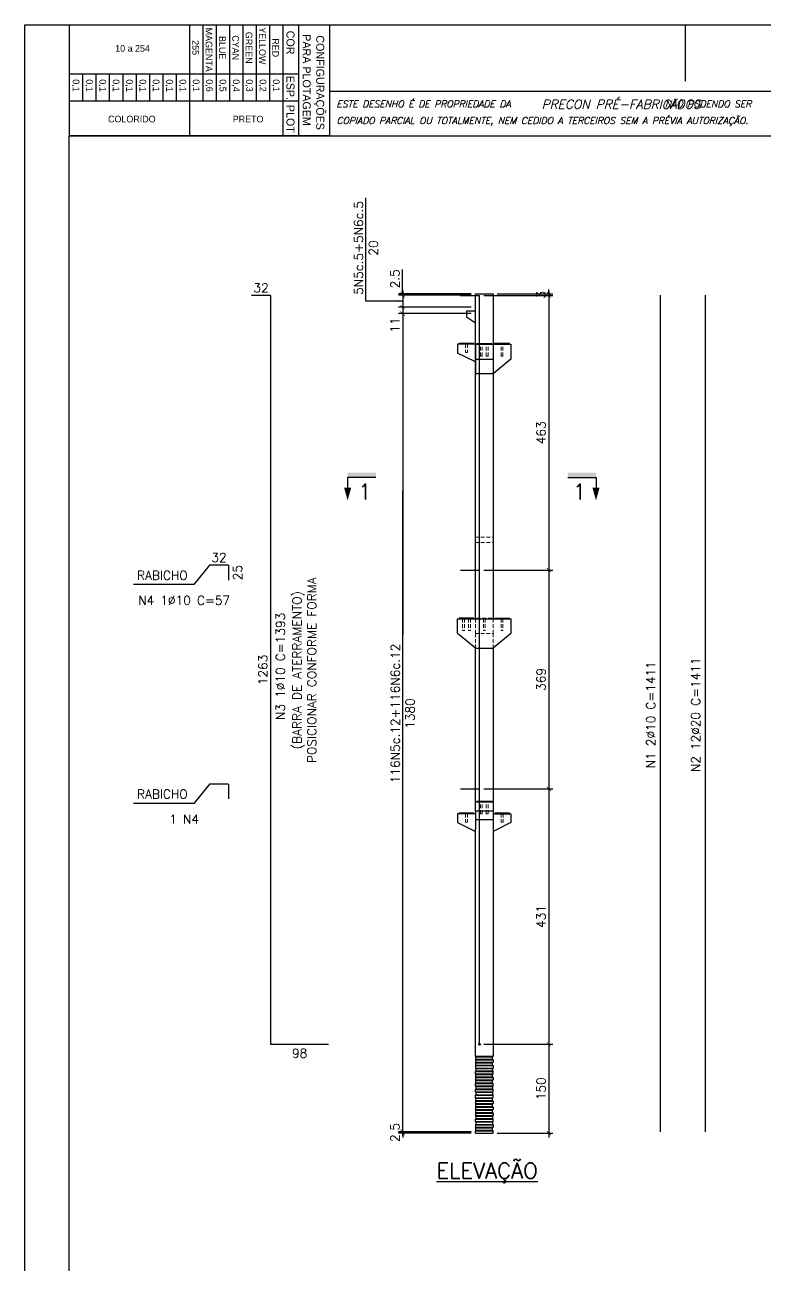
# Model space of a CAD drawing. Header units: centimetres. Extents: x 1658 to 27871, y 8240 to 11444.
# Drawn here: x 6913 to 8162, y 9352 to 11444 of the extents above; entities that cross this region are included whole.
import ezdxf
from ezdxf.enums import TextEntityAlignment as Align

# ---------------------------------------------------------------- set-up
doc = ezdxf.new("R2010")
doc.units = ezdxf.units.CM
doc.header["$LTSCALE"] = 50
doc.header["$MEASUREMENT"] = 0
doc.header["$PDMODE"] = 67
doc.linetypes.add('DASHED', pattern=[0.75, 0.5, -0.25])
doc.linetypes.add('HIDDEN', pattern=[0.375, 0.25, -0.125])
doc.layers.add('10 TRACEJADO', color=1, linetype='DASHED', lineweight=13)
for name, color, linetype in [('COTAS-PRECON', 1, 'Continuous'), ('FORMATO-PRECON', 2, 'Continuous'), ('HACHURAS-PRECON', 1, 'Continuous'), ('IND- CORTE-PRECON', 4, 'Continuous'), ('LINHA-01-PRECON', 1, 'Continuous'), ('LINHA-02-PRECON', 2, 'Continuous'), ('LINHA-04-PRECON', 4, 'Continuous'), ('TEXTO-35-PRECON', 5, 'Continuous'), ('X1', 2, 'Continuous')]:
    doc.layers.add(name, color=color, linetype=linetype)
doc.styles.add('R060', font='ACENT.shx', dxfattribs={"height": 75})
doc.styles.add('ROMANS', font='ROMANS.SHX', dxfattribs={"oblique": 15, "height": 3})
doc.styles.get("Standard").update_dxf_attribs({"font": 'romans.shx'})
doc.dimstyles.new('ESC50-50', dxfattribs={"dimscale": 50, "dimtxt": 0.2, "dimasz": 0.15, "dimexe": 0.15, "dimexo": 0.15, "dimgap": 0.08, "dimtad": 1, "dimdec": 1, "dimzin": 12, "dimdsep": 46, "dimtxsty": 'Standard', "dimblk": 'ARCHTICK', "dimcen": 0.09, "dimdle": 0.15, "dimclrd": 256, "dimclre": 256, "dimclrt": 2, "dimazin": 3, "dimtfac": 1, "dimtdec": 1, "dimtmove": 1, "dimatfit": 2, "dimfxl": 0.15, "dimtolj": 1, "dimtzin": 0, "dimarcsym": 0})
doc.dimstyles.new('ESC75-75', dxfattribs={"dimscale": 0, "dimtxt": 15, "dimasz": 7, "dimexe": 7, "dimexo": 7, "dimgap": 5.5, "dimtad": 1, "dimdec": 1, "dimdsep": 46, "dimtxsty": 'Standard', "dimblk": 'ARCHTICK', "dimcen": 0.1, "dimdle": 7, "dimclrd": 256, "dimclre": 256, "dimclrt": 2, "dimadec": 0, "dimazin": 0, "dimtfac": 1, "dimtdec": 1, "dimtix": 1, "dimtmove": 2, "dimatfit": 3, "dimfxl": 1, "dimarcsym": 0})

# ---------------------------------------------------------------- blocks, each defined once
blk = doc.blocks.new('A$C0AF02B9D')
at = {"layer": 'FORMATO-PRECON', "color": 1}
for p, q in [((0, 585), (250, 585)), ((0, 0), (0, 585)), ((250, 585), (250, 0)), ((0, 480), (250, 480)), ((0, 450), (170.7, 450)), ((0, 420), (170.7, 420)), ((0, 390), (170.7, 390)), ((0, 360), (170.7, 360)), ((0, 330), (170.7, 330)), ((0, 300), (170.7, 300)), ((110.1, 240), (170.7, 240)), ((110.1, 210), (170.7, 210)), ((110.1, 180), (170.7, 180)), ((110.1, 150), (170.7, 150)), ((110.1, 150), (170.7, 150)), ((110.1, 120), (170.7, 120)), ((110.1, 120), (170.7, 120)), ((110.1, 90), (170.7, 90)), ((110.1, 90), (170.7, 90)), ((110.1, 60), (170.7, 60)), ((110.1, 60), (170.7, 60)), ((110.1, 30), (170.7, 30)), ((110.1, 30), (170.7, 30)), ((0, 0), (250, 0)), ((110.1, 0), (170.7, 0)), ((110.1, 0), (170.7, 0)), ((110.1, 0), (170.7, 0))]:
    blk.add_line(p, q, dxfattribs=at)
at = {"layer": 'FORMATO-PRECON'}
for p, q in [((0, 515), (250, 515)), ((110.1, 0), (110.1, 515)), ((170.7, 0), (170.7, 515)), ((0, 270), (250, 270))]:
    blk.add_line(p, q, dxfattribs=at)
at = {"layer": 'FORMATO-PRECON', "style": 'R060'}
for s, p in [('CONFIGURAÇÕES ', (133.4, 563.9)), ('PARA PLOTAGEM', (124.3, 533.7)), ('COR', (40, 497.3)), ('ESP.', (141.8, 497.3)), ('PLOT', (211.6, 497.3))]:
    blk.add_text(s, height=18, dxfattribs=at).set_placement(p, align=Align.MIDDLE)
at = {"layer": 'FORMATO-PRECON', "color": 1, "style": 'R060'}
for s, p in [('RED', (51.5, 464)), ('0,1', (136.5, 464)), ('YELLOW', (47.2, 434)), ('0,2', (136.5, 434)), ('GREEN', (51.5, 404)), ('0,3', (136.5, 404)), ('CYAN', (51.5, 374)), ('0,4', (136.5, 374)), ('BLUE', (51.5, 344)), ('0,5', (136.5, 344)), ('MAGENTA', (56.1, 314)), ('0,6', (136.5, 314)), ('255', (51.3, 284)), ('0,1', (136.5, 284)), ('0,1', (136.5, 254)), ('0,1', (136.5, 224)), ('0,1', (136.5, 194)), ('0,1', (136.5, 164)), ('0,1', (136.5, 134)), ('0,1', (136.5, 104)), ('0,1', (136.5, 74)), ('0,1', (136.5, 44)), ('0,1', (136.5, 14))]:
    blk.add_text(s, height=15, dxfattribs=at).set_placement(p, align=Align.MIDDLE)
for s, p in [('PRETO', (212, 402.1)), ('10 a 254', (53, 142.2)), ('COLORIDO', (212, 140.6))]:
    blk.add_text(s, height=15, rotation=90, dxfattribs=at).set_placement(p, align=Align.MIDDLE)
blk = doc.blocks.new('A$C432D58B7')
at = {"layer": 'LINHA-01-PRECON'}
blk.add_blockref('A$C0AF02B9D', (0, 0), dxfattribs=at)
blk = doc.blocks.new('A$C550964AD')
at = {"layer": 'LINHA-01-PRECON'}
blk.add_blockref('A$C432D58B7', (0, 0), dxfattribs=at)
blk = doc.blocks.new('A$C2E607E54')
at = {"layer": 'FORMATO-PRECON', "color": 6}
blk.add_line((1835, 4050), (685, 4050), dxfattribs=at)
at = {"layer": 'FORMATO-PRECON'}
for points in [[(0, 4200), (2970, 4200), (2970, 0), (0, 0)], [(685, 3950), (1835, 3950), (1835, 4050), (685, 4050)]]:
    blk.add_lwpolyline(points, close=True, dxfattribs=at)
blk.add_lwpolyline([(1485, 4200), (1485, 4073.6)], dxfattribs=at)
at = {"layer": 'FORMATO-PRECON', "color": 6}
blk.add_lwpolyline([(100, 3950), (2870, 3950), (2870, 100), (100, 100)], close=True, dxfattribs=at)
at = {"layer": 'TEXTO-35-PRECON', "rotation": 270}
blk.add_blockref('A$C550964AD', (100, 4200), dxfattribs=at)
at = {"layer": 'FORMATO-PRECON', "style": 'ROMANS', "oblique": 15}
for s, p in [('ESTE DESENHO É DE PROPRIEDADE DA                            NÃO PODENDO SER', (700.8, 4014.4)), ('COPIADO PARCIAL OU TOTALMENTE, NEM CEDIDO A TERCEIROS SEM A PRÉVIA AUTORIZAÇÃO.', (700.8, 3977))]:
    blk.add_text(s, height=15, dxfattribs=at).set_placement(p)
at = {"layer": 'FORMATO-PRECON', "color": 3, "style": 'ROMANS', "oblique": 15}
blk.add_text('PRECON PRÉ-FABRICADOS', height=20, dxfattribs=at).set_placement((1162, 4011.3))
blk = doc.blocks.new('IND-CORTE-')
at = {"layer": 'IND- CORTE-PRECON', "color": 1}
for p, q in [((-11.2, 63.5), (-33.6, 63.5)), ((-11.2, 0), (-11.2, 63.5))]:
    blk.add_line(p, q, dxfattribs=at)
for points in [[(-33.6, 71.5), (-62.5, 63.5), (-33.6, 55.4)], [(0, 0), (-11.2, 0), (0, 63.5), (-11.2, 63.5)]]:
    blk.add_solid(points, dxfattribs=at)
at = {"layer": 'IND- CORTE-PRECON', "linetype": 'Continuous', "style": 'ROMANS', "flags": 8}
blk.add_attdef('B', (-57.7, 9.1), '', height=35, dxfattribs=at)
blk = doc.blocks.new('_ArchTick')
at = {"color": 0, "linetype": 'ByBlock', "const_width": 0.15}
blk.add_lwpolyline([(-0.5, -0.5), (0.5, 0.5)], dxfattribs=at)
blk = doc.blocks.new('*D73')
at = {"layer": 'Defpoints', "color": 0, "transparency": 16777216}
for p in [(7550.5, 9576.7), (7673.1, 9576.7), (7673.1, 9574.2)]:
    blk.add_point(p, dxfattribs=at)
at = {"layer": 'LINHA-01-PRECON', "lineweight": -2, "transparency": 16777216}
for p, q in [((7550.5, 9576.7), (7550.5, 9583.7)), ((7666.1, 9576.7), (7543.5, 9576.7)), ((7666.1, 9574.2), (7543.5, 9574.2)), ((7550.5, 9574.2), (7550.5, 9576.7)), ((7550.5, 9574.2), (7550.5, 9567.2))]:
    blk.add_line(p, q, dxfattribs=at)
at = {"layer": 'LINHA-01-PRECON', "lineweight": -2, "transparency": 16777216, "xscale": 7, "yscale": 7, "zscale": 7}
for p, rotation in [((7550.5, 9576.7), 270), ((7550.5, 9574.2), 90)]:
    blk.add_blockref('_ArchTick', p, dxfattribs=dict(at, rotation=rotation))
at = {"layer": 'LINHA-01-PRECON', "color": 2, "transparency": 16777216, "insert": (7537.5, 9575.4), "char_height": 15, "attachment_point": 5, "rotation": 90}
blk.add_mtext('2.5', dxfattribs=at)
blk = doc.blocks.new('*D69')
at = {"layer": 'Defpoints', "color": 0, "transparency": 16777216}
for p in [(7550.5, 10956.7), (7673.1, 10956.7), (7673.1, 9576.7)]:
    blk.add_point(p, dxfattribs=at)
at = {"layer": 'LINHA-01-PRECON', "lineweight": -2, "transparency": 16777216}
for p, q in [((7666.1, 10956.7), (7543.5, 10956.7)), ((7550.5, 10963.7), (7550.5, 10415.2)), ((7550.5, 9569.7), (7550.5, 10149.2)), ((7666.1, 9576.7), (7543.5, 9576.7))]:
    blk.add_line(p, q, dxfattribs=at)
at = {"layer": 'LINHA-01-PRECON', "lineweight": -2, "transparency": 16777216, "xscale": 7, "yscale": 7, "zscale": 7}
for p, rotation in [((7550.5, 10956.7), 90), ((7550.5, 9576.7), 270)]:
    blk.add_blockref('_ArchTick', p, dxfattribs=dict(at, rotation=rotation))
at = {"layer": 'LINHA-01-PRECON', "color": 2, "transparency": 16777216, "insert": (7550.5, 10282.2), "char_height": 15, "attachment_point": 5, "rotation": 90}
blk.add_mtext('116N5c.12+116N6c.12\\P1380', dxfattribs=at)
blk = doc.blocks.new('*D70')
at = {"layer": 'Defpoints', "color": 0, "transparency": 16777216}
for p in [(7550.5, 10990.2), (7673.1, 10990.2), (7673.1, 10987.7)]:
    blk.add_point(p, dxfattribs=at)
at = {"layer": 'LINHA-01-PRECON', "lineweight": -2, "transparency": 16777216}
for p, q in [((7666.1, 10990.2), (7543.5, 10990.2)), ((7666.1, 10987.7), (7543.5, 10987.7)), ((7550.5, 10990.2), (7550.5, 10997.2)), ((7550.5, 10987.7), (7550.5, 10990.2)), ((7550.5, 10987.7), (7550.5, 10980.7))]:
    blk.add_line(p, q, dxfattribs=at)
at = {"layer": 'LINHA-01-PRECON', "lineweight": -2, "transparency": 16777216, "xscale": 7, "yscale": 7, "zscale": 7}
for p, rotation in [((7550.5, 10990.2), 270), ((7550.5, 10987.7), 90)]:
    blk.add_blockref('_ArchTick', p, dxfattribs=dict(at, rotation=rotation))
at = {"layer": 'LINHA-01-PRECON', "color": 2, "transparency": 16777216, "insert": (7537.5, 11015.4), "char_height": 15, "attachment_point": 5, "rotation": 90}
blk.add_mtext('2.5', dxfattribs=at)
blk = doc.blocks.new('*D71')
at = {"layer": 'Defpoints', "color": 0, "transparency": 16777216}
for p in [(7673.1, 10987.7), (7550.5, 10967.7), (7673.1, 10967.7)]:
    blk.add_point(p, dxfattribs=at)
at = {"layer": 'LINHA-01-PRECON', "lineweight": -2, "transparency": 16777216}
for p, q in [((7666.1, 10987.7), (7543.5, 10987.7)), ((7550.5, 10994.7), (7550.5, 10960.7)), ((7666.1, 10967.7), (7543.5, 10967.7))]:
    blk.add_line(p, q, dxfattribs=at)
at = {"layer": 'LINHA-01-PRECON', "lineweight": -2, "transparency": 16777216, "xscale": 7, "yscale": 7, "zscale": 7}
for p, rotation in [((7550.5, 10987.7), 90), ((7550.5, 10967.7), 270)]:
    blk.add_blockref('_ArchTick', p, dxfattribs=dict(at, rotation=rotation))
at = {"layer": 'LINHA-01-PRECON', "color": 2, "transparency": 16777216, "insert": (7488.6, 11067.5), "char_height": 15, "attachment_point": 5, "rotation": 90}
blk.add_mtext('5N5c.5+5N6c.5\\P20', dxfattribs=at)
blk = doc.blocks.new('*D72')
at = {"layer": 'Defpoints', "color": 0, "transparency": 16777216}
for p in [(7673.1, 10967.7), (7550.5, 10956.7), (7673.1, 10956.7)]:
    blk.add_point(p, dxfattribs=at)
at = {"layer": 'LINHA-01-PRECON', "lineweight": -2, "transparency": 16777216}
for p, q in [((7666.1, 10967.7), (7543.5, 10967.7)), ((7550.5, 10974.7), (7550.5, 10949.7)), ((7666.1, 10956.7), (7543.5, 10956.7))]:
    blk.add_line(p, q, dxfattribs=at)
at = {"layer": 'LINHA-01-PRECON', "lineweight": -2, "transparency": 16777216, "xscale": 7, "yscale": 7, "zscale": 7}
for p, rotation in [((7550.5, 10967.7), 90), ((7550.5, 10956.7), 270)]:
    blk.add_blockref('_ArchTick', p, dxfattribs=dict(at, rotation=rotation))
at = {"layer": 'LINHA-01-PRECON', "color": 2, "transparency": 16777216, "insert": (7537.5, 10937.3), "char_height": 15, "attachment_point": 5, "rotation": 90}
blk.add_mtext('11', dxfattribs=at)
blk = doc.blocks.new('*D502')
at = {"layer": 'Defpoints', "color": 0, "transparency": 16777216}
for p in [(7680.1, 10987.2, 0), (7703.1, 10990.2, 0), (7796.9, 10987.2)]:
    blk.add_point(p, dxfattribs=at)
at = {"layer": 'LINHA-01-PRECON', "lineweight": -2, "transparency": 16777216}
for p, q in [((7687.1, 10987.2), (7803.9, 10987.2)), ((7710.1, 10990.2), (7803.9, 10990.2)), ((7796.9, 10990.2), (7796.9, 10997.2)), ((7796.9, 10990.2), (7796.9, 10987.2)), ((7796.9, 10987.2), (7796.9, 10980.2))]:
    blk.add_line(p, q, dxfattribs=at)
at = {"layer": 'LINHA-01-PRECON', "lineweight": -2, "transparency": 16777216, "xscale": 7, "yscale": 7, "zscale": 7}
for p, rotation in [((7796.9, 10990.2), 270), ((7796.9, 10987.2), 90)]:
    blk.add_blockref('_ArchTick', p, dxfattribs=dict(at, rotation=rotation))
at = {"layer": 'LINHA-01-PRECON', "color": 2, "transparency": 16777216, "insert": (7783.9, 10988.7), "char_height": 15, "attachment_point": 5, "rotation": 90}
blk.add_mtext('3', dxfattribs=at)
blk = doc.blocks.new('*D503')
at = {"layer": 'Defpoints', "color": 0, "transparency": 16777216}
for p in [(7680.1, 10987.2, 0), (7680.1, 10524.2, 0), (7796.9, 10524.2)]:
    blk.add_point(p, dxfattribs=at)
at = {"layer": 'LINHA-01-PRECON', "lineweight": -2, "transparency": 16777216}
for p, q in [((7687.1, 10987.2), (7803.9, 10987.2)), ((7796.9, 10994.2), (7796.9, 10517.2)), ((7687.1, 10524.2), (7803.9, 10524.2))]:
    blk.add_line(p, q, dxfattribs=at)
at = {"layer": 'LINHA-01-PRECON', "lineweight": -2, "transparency": 16777216, "xscale": 7, "yscale": 7, "zscale": 7}
for p, rotation in [((7796.9, 10987.2), 90), ((7796.9, 10524.2), 270)]:
    blk.add_blockref('_ArchTick', p, dxfattribs=dict(at, rotation=rotation))
at = {"layer": 'LINHA-01-PRECON', "color": 2, "transparency": 16777216, "insert": (7783.9, 10755.7), "char_height": 15, "attachment_point": 5, "rotation": 90}
blk.add_mtext('463', dxfattribs=at)
blk = doc.blocks.new('*D504')
at = {"layer": 'Defpoints', "color": 0, "transparency": 16777216}
for p in [(7680.1, 10524.2, 0), (7680.1, 10155.2, 0), (7796.9, 10155.2)]:
    blk.add_point(p, dxfattribs=at)
at = {"layer": 'LINHA-01-PRECON', "lineweight": -2, "transparency": 16777216}
for p, q in [((7796.9, 10531.2), (7796.9, 10148.2)), ((7687.1, 10524.2), (7803.9, 10524.2)), ((7687.1, 10155.2), (7803.9, 10155.2))]:
    blk.add_line(p, q, dxfattribs=at)
at = {"layer": 'LINHA-01-PRECON', "lineweight": -2, "transparency": 16777216, "xscale": 7, "yscale": 7, "zscale": 7}
for p, rotation in [((7796.9, 10524.2), 90), ((7796.9, 10155.2), 270)]:
    blk.add_blockref('_ArchTick', p, dxfattribs=dict(at, rotation=rotation))
at = {"layer": 'LINHA-01-PRECON', "color": 2, "transparency": 16777216, "insert": (7783.9, 10339.7), "char_height": 15, "attachment_point": 5, "rotation": 90}
blk.add_mtext('369', dxfattribs=at)
blk = doc.blocks.new('*D505')
at = {"layer": 'Defpoints', "color": 0, "transparency": 16777216}
for p in [(7680.1, 10155.2, 0), (7680.1, 9724.2, 0), (7796.9, 9724.2)]:
    blk.add_point(p, dxfattribs=at)
at = {"layer": 'LINHA-01-PRECON', "lineweight": -2, "transparency": 16777216}
for p, q in [((7687.1, 10155.2), (7803.9, 10155.2)), ((7796.9, 10162.2), (7796.9, 9717.2)), ((7687.1, 9724.2), (7803.9, 9724.2))]:
    blk.add_line(p, q, dxfattribs=at)
at = {"layer": 'LINHA-01-PRECON', "lineweight": -2, "transparency": 16777216, "xscale": 7, "yscale": 7, "zscale": 7}
for p, rotation in [((7796.9, 10155.2), 90), ((7796.9, 9724.2), 270)]:
    blk.add_blockref('_ArchTick', p, dxfattribs=dict(at, rotation=rotation))
at = {"layer": 'LINHA-01-PRECON', "color": 2, "transparency": 16777216, "insert": (7783.9, 9939.7), "char_height": 15, "attachment_point": 5, "rotation": 90}
blk.add_mtext('431', dxfattribs=at)
blk = doc.blocks.new('*D506')
at = {"layer": 'Defpoints', "color": 0, "transparency": 16777216}
for p in [(7680.1, 9724.2, 0), (7703.1, 9574.2, 0), (7796.9, 9574.2)]:
    blk.add_point(p, dxfattribs=at)
at = {"layer": 'LINHA-01-PRECON', "lineweight": -2, "transparency": 16777216}
for p, q in [((7796.9, 9731.2), (7796.9, 9567.2)), ((7687.1, 9724.2), (7803.9, 9724.2)), ((7710.1, 9574.2), (7803.9, 9574.2))]:
    blk.add_line(p, q, dxfattribs=at)
at = {"layer": 'LINHA-01-PRECON', "lineweight": -2, "transparency": 16777216, "xscale": 7, "yscale": 7, "zscale": 7}
for p, rotation in [((7796.9, 9724.2), 90), ((7796.9, 9574.2), 270)]:
    blk.add_blockref('_ArchTick', p, dxfattribs=dict(at, rotation=rotation))
at = {"layer": 'LINHA-01-PRECON', "color": 2, "transparency": 16777216, "insert": (7783.9, 9649.2), "char_height": 15, "attachment_point": 5, "rotation": 90}
blk.add_mtext('150', dxfattribs=at)
blk = doc.blocks.new('*D507')
at = {"layer": 'Defpoints', "color": 0, "transparency": 16777216}
for p in [(7295.7, 10987.2), (7295.7, 10987.2), (7327.7, 10987.2)]:
    blk.add_point(p, dxfattribs=at)
at = {"layer": 'LINHA-01-PRECON', "color": 2, "transparency": 16777216, "insert": (7311.7, 11000.2), "char_height": 15, "attachment_point": 5}
blk.add_mtext('32', dxfattribs=at)
blk = doc.blocks.new('*D508')
at = {"layer": 'Defpoints', "color": 0, "transparency": 16777216}
for p in [(7327.7, 10987.2), (7327.7, 9724.2, 0), (7327.7, 9724.2)]:
    blk.add_point(p, dxfattribs=at)
at = {"layer": 'LINHA-01-PRECON', "color": 2, "transparency": 16777216, "insert": (7314.7, 10355.7), "char_height": 15, "attachment_point": 5, "rotation": 90}
blk.add_mtext('1263', dxfattribs=at)
blk = doc.blocks.new('*D509')
at = {"layer": 'Defpoints', "color": 0, "transparency": 16777216}
for p in [(7327.7, 9724.2), (7425.7, 9724.2), (7425.7, 9724.2)]:
    blk.add_point(p, dxfattribs=at)
at = {"layer": 'LINHA-01-PRECON', "color": 2, "transparency": 16777216, "insert": (7376.7, 9709), "char_height": 15, "attachment_point": 5}
blk.add_mtext('98', dxfattribs=at)
blk = doc.blocks.new('*D510')
at = {"layer": 'Defpoints', "color": 0, "transparency": 16777216}
for p in [(7224.8, 10532.2), (7256.8, 10532.2), (7256.8, 10532.2)]:
    blk.add_point(p, dxfattribs=at)
at = {"layer": 'LINHA-01-PRECON', "color": 2, "transparency": 16777216, "insert": (7240.8, 10545.2), "char_height": 15, "attachment_point": 5}
blk.add_mtext('32', dxfattribs=at)
blk = doc.blocks.new('*D511')
at = {"layer": 'Defpoints', "color": 0, "transparency": 16777216}
for p in [(7256.8, 10532.2), (7256.8, 10507.2), (7256.8, 10507.2)]:
    blk.add_point(p, dxfattribs=at)
at = {"layer": 'LINHA-01-PRECON', "color": 2, "transparency": 16777216, "insert": (7272.2, 10519.7), "char_height": 15, "attachment_point": 5, "rotation": 90}
blk.add_mtext('25', dxfattribs=at)

msp = doc.modelspace()

# ---------------------------------------------------------------- hatches: boundary and pattern name
at = {"layer": 'LINHA-04-PRECON'}
h = msp.add_hatch(color=256, dxfattribs=at)
h.dxf.hatch_style = 1
h.paths.add_polyline_path([(7678.64, 9724.16, 1), (7681.64, 9724.16, 1)])

# ---------------------------------------------------------------- linework, layer by layer
at = {"layer": '10 TRACEJADO', "linetype": 'HIDDEN', "ltscale": 0.5, "extrusion": (0, 1, 0)}
for p, q in [((7656.54, 10906.16, 0), (7656.54, 10905.16, 0)), ((7656.54, 10905.16, 0), (7656.54, 10891.16, 0)), ((7659.74, 10906.16, 0), (7659.74, 10905.16, 0)), ((7659.74, 10905.16, 0), (7659.74, 10891.16, 0)), ((7681.54, 10905.16, 0), (7681.54, 10906.16, 0)), ((7681.54, 10885.16, 0), (7681.54, 10905.16, 0)), ((7684.74, 10905.16, 0), (7684.74, 10906.16, 0)), ((7684.74, 10885.16, 0), (7684.74, 10905.16, 0)), ((7691.54, 10905.16, 0), (7691.54, 10906.16, 0)), ((7691.54, 10885.16, 0), (7691.54, 10905.16, 0)), ((7694.74, 10905.16, 0), (7694.74, 10906.16, 0)), ((7694.74, 10885.16, 0), (7694.74, 10905.16, 0)), ((7719.68, 10906.16, 0), (7716.48, 10906.16, 0)), ((7716.48, 10905.16, 0), (7716.48, 10906.16, 0)), ((7716.48, 10885.16, 0), (7716.48, 10905.16, 0)), ((7719.68, 10905.16, 0), (7719.68, 10906.16, 0)), ((7719.68, 10885.16, 0), (7719.68, 10905.16, 0)), ((7659.74, 10891.16, 0), (7656.54, 10891.16, 0)), ((7681.54, 10885.16, 0), (7684.74, 10885.16, 0)), ((7691.54, 10885.16, 0), (7694.74, 10885.16, 0)), ((7716.48, 10885.16, 0), (7719.68, 10885.16, 0)), ((7703.08, 10855.16, 0), (7703.14, 10855.21, 0)), ((7703.14, 10855.21, 0), (7703.14, 10855.21, 0)), ((7651.54, 10443.16, 0), (7651.54, 10442.16, 0)), ((7651.54, 10442.16, 0), (7651.54, 10422.16, 0)), ((7654.74, 10443.16, 0), (7654.74, 10442.16, 0)), ((7654.74, 10442.16, 0), (7654.74, 10422.16, 0)), ((7661.54, 10443.16, 0), (7661.54, 10442.16, 0)), ((7661.54, 10442.16, 0), (7661.54, 10422.16, 0)), ((7664.74, 10443.16, 0), (7664.74, 10442.16, 0)), ((7664.74, 10442.16, 0), (7664.74, 10422.16, 0)), ((7673.14, 10442.16, 0), (7673.14, 10417.16, 0)), ((7675.64, 10443.16, 0), (7675.64, 10443.16, 0)), ((7675.64, 10443.16, 0), (7675.64, 10442.16, 0)), ((7700.64, 10443.16, 0), (7675.64, 10443.16, 0)), ((7675.64, 10443.16, 0), (7675.64, 10442.16, 0)), ((7686.42, 10442.16, 0), (7686.42, 10443.16, 0)), ((7686.54, 10443.16, 0), (7686.54, 10442.16, 0)), ((7686.54, 10442.16, 0), (7686.54, 10422.16, 0)), ((7689.62, 10443.16, 0), (7689.62, 10442.16, 0)), ((7689.62, 10442.16, 0), (7689.62, 10422.16, 0)), ((7689.74, 10443.16, 0), (7689.74, 10442.16, 0)), ((7700.64, 10443.16, 0), (7700.64, 10442.16, 0)), ((7700.64, 10443.16, 0), (7700.64, 10442.16, 0)), ((7703.14, 10417.16, 0), (7703.14, 10442.16, 0)), ((7716.42, 10442.16, 0), (7716.42, 10443.16, 0)), ((7716.42, 10442.16, 0), (7716.42, 10422.16, 0)), ((7719.62, 10443.16, 0), (7719.62, 10442.16, 0)), ((7719.62, 10442.16, 0), (7719.62, 10422.16, 0)), ((7654.74, 10422.16, 0), (7651.54, 10422.16, 0)), ((7664.74, 10422.16, 0), (7661.54, 10422.16, 0)), ((7687.34, 10422.16, 0), (7686.54, 10422.16, 0)), ((7687.34, 10422.16, 0), (7689.62, 10422.16, 0)), ((7716.42, 10422.16, 0), (7719.62, 10422.16, 0)), ((7673.14, 10417.16, 0), (7673.14, 10392.16, 0)), ((7673.14, 10417.16, 0), (7703.14, 10417.16, 0)), ((7703.14, 10392.16, 0), (7703.14, 10417.16, 0)), ((7673.14, 10392.16, 0), (7673.14, 10392.16, 0)), ((7703.14, 10392.16, 0), (7703.14, 10392.16, 0)), ((7681.54, 10133.16, 0), (7681.54, 10134.16, 0)), ((7681.54, 10113.16, 0), (7681.54, 10133.16, 0)), ((7684.74, 10133.16, 0), (7684.74, 10134.16, 0)), ((7684.74, 10113.16, 0), (7684.74, 10133.16, 0)), ((7691.54, 10133.16, 0), (7691.54, 10134.16, 0)), ((7691.54, 10113.16, 0), (7691.54, 10133.16, 0)), ((7694.74, 10133.16, 0), (7694.74, 10134.16, 0)), ((7694.74, 10113.16, 0), (7694.74, 10133.16, 0)), ((7656.54, 10114.16, 0), (7656.54, 10113.16, 0)), ((7656.54, 10113.16, 0), (7656.54, 10099.16, 0)), ((7659.74, 10114.16, 0), (7659.74, 10113.16, 0)), ((7659.74, 10113.16, 0), (7659.74, 10099.16, 0)), ((7681.54, 10113.16, 0), (7684.74, 10113.16, 0)), ((7691.54, 10113.16, 0), (7694.74, 10113.16, 0)), ((7716.54, 10114.16, 0), (7716.54, 10113.16, 0)), ((7716.54, 10113.16, 0), (7716.54, 10099.16, 0)), ((7719.74, 10114.16, 0), (7719.74, 10113.16, 0)), ((7719.74, 10113.16, 0), (7719.74, 10099.16, 0)), ((7659.74, 10099.16, 0), (7656.54, 10099.16, 0)), ((7719.74, 10099.16, 0), (7716.54, 10099.16, 0))]:
    msp.add_line(p, q, dxfattribs=at)
at = {"layer": '10 TRACEJADO', "linetype": 'HIDDEN', "ltscale": 0.5}
for p, q in [((7673.14, 10579.41, 0), (7703.14, 10579.41, 0)), ((7673.14, 10570.91, 0), (7703.14, 10570.91, 0))]:
    msp.add_line(p, q, dxfattribs=at)
at = {"layer": 'LINHA-01-PRECON'}
for p, q in [((7550.48, 10990.16, 0), (7550.48, 11031.23, 0)), ((7550.48, 10657.87, 0), (7550.48, 9950.45, 0)), ((7673.14, 9704.16, 0), (7703.14, 9704.16, 0)), ((7673.14, 9698.16, 0), (7703.14, 9698.16, 0)), ((7673.14, 9694.16, 0), (7703.14, 9694.16, 0)), ((7673.14, 9688.16, 0), (7703.14, 9688.16, 0)), ((7674.14, 9703.16, 0), (7702.14, 9703.16, 0)), ((7674.14, 9699.16, 0), (7702.14, 9699.16, 0)), ((7674.14, 9693.16, 0), (7702.14, 9693.16, 0)), ((7674.14, 9689.16, 0), (7702.14, 9689.16, 0)), ((7673.14, 9684.16, 0), (7703.14, 9684.16, 0)), ((7673.14, 9678.16, 0), (7703.14, 9678.16, 0)), ((7673.14, 9674.16, 0), (7703.14, 9674.16, 0)), ((7673.14, 9668.16, 0), (7703.14, 9668.16, 0)), ((7674.14, 9683.16, 0), (7702.14, 9683.16, 0)), ((7674.14, 9679.16, 0), (7702.14, 9679.16, 0)), ((7674.14, 9673.16, 0), (7702.14, 9673.16, 0)), ((7674.14, 9669.16, 0), (7702.14, 9669.16, 0)), ((7673.14, 9664.16, 0), (7703.14, 9664.16, 0)), ((7673.14, 9658.16, 0), (7703.14, 9658.16, 0)), ((7673.14, 9654.16, 0), (7703.14, 9654.16, 0)), ((7673.14, 9648.16, 0), (7703.14, 9648.16, 0)), ((7674.14, 9663.16, 0), (7702.14, 9663.16, 0)), ((7674.14, 9659.16, 0), (7702.14, 9659.16, 0)), ((7674.14, 9653.16, 0), (7702.14, 9653.16, 0)), ((7674.14, 9649.16, 0), (7702.14, 9649.16, 0)), ((7673.14, 9644.16, 0), (7703.14, 9644.16, 0)), ((7673.14, 9638.16, 0), (7703.14, 9638.16, 0)), ((7673.14, 9634.16, 0), (7703.14, 9634.16, 0)), ((7673.14, 9634.16, 0), (7703.14, 9634.16, 0)), ((7673.14, 9628.16, 0), (7703.14, 9628.16, 0)), ((7674.14, 9643.16, 0), (7702.14, 9643.16, 0)), ((7674.14, 9639.16, 0), (7702.14, 9639.16, 0)), ((7674.14, 9633.16, 0), (7702.14, 9633.16, 0)), ((7674.14, 9629.16, 0), (7702.14, 9629.16, 0)), ((7673.14, 9624.16, 0), (7703.14, 9624.16, 0)), ((7673.14, 9618.16, 0), (7703.14, 9618.16, 0)), ((7673.14, 9614.16, 0), (7703.14, 9614.16, 0)), ((7673.14, 9608.16, 0), (7703.14, 9608.16, 0)), ((7673.14, 9604.16, 0), (7703.14, 9604.16, 0)), ((7674.14, 9623.16, 0), (7702.14, 9623.16, 0)), ((7674.14, 9619.16, 0), (7702.14, 9619.16, 0)), ((7674.14, 9613.16, 0), (7702.14, 9613.16, 0)), ((7674.14, 9609.16, 0), (7702.14, 9609.16, 0)), ((7673.14, 9598.16, 0), (7703.14, 9598.16, 0)), ((7673.14, 9594.16, 0), (7703.14, 9594.16, 0)), ((7673.14, 9588.16, 0), (7703.14, 9588.16, 0)), ((7673.14, 9584.16, 0), (7703.14, 9584.16, 0)), ((7674.14, 9603.16, 0), (7702.14, 9603.16, 0)), ((7674.14, 9599.16, 0), (7702.14, 9599.16, 0)), ((7674.14, 9593.16, 0), (7702.14, 9593.16, 0)), ((7674.14, 9589.16, 0), (7702.14, 9589.16, 0)), ((7674.14, 9583.16, 0), (7702.14, 9583.16, 0)), ((7673.14, 9578.16, 0), (7703.14, 9578.16, 0)), ((7674.14, 9579.16, 0), (7702.14, 9579.16, 0))]:
    msp.add_line(p, q, dxfattribs=at)
at = {"layer": 'LINHA-02-PRECON', "extrusion": (0, 1, 0)}
for p, q in [((7673.14, 10961.16, 0), (7673.14, 10990.16, 0)), ((7673.14, 10990.16, 0), (7703.14, 10990.16, 0)), ((7703.14, 10990.16, 0), (7703.14, 10905.16, 0)), ((7673.14, 10442.16, 0), (7673.14, 10979.16, 0)), ((7673.15, 10961.16, 0), (7658.15, 10961.16, 0)), ((7658.15, 10961.16, 0), (7658.15, 10951.16, 0)), ((7658.15, 10951.16, 0), (7673.15, 10941.16, 0)), ((7673.15, 10941.16, 0), (7673.15, 10961.16, 0)), ((7643.14, 10905.16, 0), (7643.14, 10890.16, 0)), ((7673.14, 10905.16, 0), (7643.14, 10905.16, 0)), ((7645.64, 10906.16, 0), (7645.64, 10905.16, 0)), ((7670.64, 10906.16, 0), (7645.64, 10906.16, 0)), ((7670.64, 10906.16, 0), (7670.64, 10905.16, 0)), ((7673.14, 10905.16, 0), (7673.14, 10880.16, 0)), ((7673.14, 10905.16, 0), (7703.14, 10905.16, 0)), ((7675.64, 10906.16, 0), (7700.64, 10906.16, 0)), ((7675.64, 10905.16, 0), (7675.64, 10906.16, 0)), ((7700.64, 10905.16, 0), (7700.64, 10906.16, 0)), ((7703.14, 10905.16, 0), (7703.14, 10880.16, 0)), ((7703.14, 10905.16, 0), (7733.08, 10905.16, 0)), ((7730.58, 10906.16, 0), (7705.58, 10906.16, 0)), ((7705.58, 10905.16, 0), (7705.58, 10906.16, 0)), ((7705.58, 10905.16, 0), (7730.58, 10905.16, 0)), ((7730.58, 10905.16, 0), (7730.58, 10906.16, 0)), ((7733.08, 10905.16, 0), (7733.08, 10880.16, 0)), ((7673.14, 10875.16, 0), (7643.14, 10890.16, 0)), ((7673.14, 10880.16, 0), (7703.14, 10880.16, 0)), ((7673.14, 10880.16, 0), (7673.14, 10855.16, 0)), ((7703.14, 10880.16, 0), (7703.14, 10855.16, 0)), ((7733.08, 10880.16, 0), (7703.14, 10855.21, 0)), ((7703.14, 10855.16, 0), (7673.14, 10855.16, 0)), ((7703.14, 10855.16, 0), (7703.14, 10442.16, 0)), ((7703.14, 10855.16, 0), (7703.14, 10855.16, 0)), ((7643.14, 10417.16, 0), (7643.14, 10442.16, 0)), ((7643.14, 10442.16, 0), (7673.14, 10442.16, 0)), ((7670.64, 10443.16, 0), (7645.64, 10443.16, 0)), ((7645.64, 10443.16, 0), (7645.64, 10442.16, 0)), ((7670.64, 10443.16, 0), (7670.64, 10442.16, 0)), ((7673.14, 10442.16, 0), (7733.14, 10442.16, 0)), ((7705.64, 10443.16, 0), (7730.64, 10443.16, 0)), ((7705.64, 10443.16, 0), (7705.64, 10442.16, 0)), ((7730.64, 10443.16, 0), (7730.64, 10442.16, 0)), ((7733.14, 10442.16, 0), (7733.14, 10417.16, 0)), ((7673.14, 10392.16, 0), (7643.14, 10417.16, 0)), ((7733.14, 10417.16, 0), (7703.14, 10392.16, 0)), ((7673.14, 10117.16, 0), (7673.14, 10392.16, 0)), ((7673.14, 10392.16, 0), (7703.14, 10392.16, 0)), ((7703.14, 10392.16, 0), (7703.14, 10117.16, 0)), ((7703.14, 10392.16, 0), (7703.14, 10392.16, 0)), ((7703.14, 10392.16, 0), (7703.14, 10392.16, 0)), ((7673.14, 10133.16, 0), (7703.14, 10133.16, 0)), ((7675.64, 10134.16, 0), (7700.64, 10134.16, 0)), ((7675.64, 10134.16, 0), (7675.64, 10133.16, 0)), ((7700.64, 10134.16, 0), (7700.64, 10133.16, 0)), ((7673.14, 10113.16, 0), (7643.14, 10113.16, 0)), ((7643.14, 10113.16, 0), (7643.14, 10098.16, 0)), ((7645.64, 10114.16, 0), (7645.64, 10113.16, 0)), ((7670.64, 10114.16, 0), (7645.64, 10114.16, 0)), ((7670.64, 10114.16, 0), (7670.64, 10113.16, 0)), ((7673.14, 10118.16, 0), (7703.14, 10118.16, 0)), ((7673.14, 10117.16, 0), (7673.14, 10102.16, 0)), ((7703.14, 10117.16, 0), (7703.14, 10102.16, 0)), ((7703.14, 10113.16, 0), (7733.14, 10113.16, 0)), ((7730.64, 10114.16, 0), (7705.64, 10114.16, 0)), ((7705.64, 10114.16, 0), (7705.64, 10113.16, 0)), ((7730.64, 10114.16, 0), (7730.64, 10113.16, 0)), ((7733.14, 10113.16, 0), (7733.14, 10098.16, 0)), ((7643.14, 10098.16, 0), (7673.14, 10083.16, 0)), ((7673.14, 10103.16, 0), (7703.14, 10103.16, 0)), ((7673.14, 10102.16, 0), (7673.14, 10087.16, 0)), ((7673.14, 9704.16, 0), (7673.14, 10087.16, 0)), ((7703.14, 10102.16, 0), (7703.14, 10087.16, 0)), ((7733.14, 10098.16, 0), (7703.14, 10083.16, 0)), ((7703.14, 10087.16, 0), (7703.14, 9704.16, 0)), ((7673.14, 9574.16, 0), (7703.14, 9574.16, 0))]:
    msp.add_line(p, q, dxfattribs=at)
at = {"layer": 'LINHA-02-PRECON'}
for p, q in [((7674.14, 9703.16, 0), (7673.14, 9704.16, 0)), ((7674.14, 9699.16, 0), (7673.14, 9698.16, 0)), ((7673.14, 9698.16, 0), (7673.14, 9694.16, 0)), ((7674.14, 9693.16, 0), (7673.14, 9694.16, 0)), ((7674.14, 9689.16, 0), (7673.14, 9688.16, 0)), ((7673.14, 9688.16, 0), (7673.14, 9684.16, 0)), ((7674.14, 9699.16, 0), (7674.14, 9703.16, 0)), ((7674.14, 9689.16, 0), (7674.14, 9693.16, 0)), ((7702.14, 9703.16, 0), (7703.14, 9704.16, 0)), ((7702.14, 9699.16, 0), (7702.14, 9703.16, 0)), ((7702.14, 9699.16, 0), (7703.14, 9698.16, 0)), ((7702.14, 9693.16, 0), (7703.14, 9694.16, 0)), ((7702.14, 9689.16, 0), (7702.14, 9693.16, 0)), ((7702.14, 9689.16, 0), (7703.14, 9688.16, 0)), ((7703.14, 9698.16, 0), (7703.14, 9694.16, 0)), ((7703.14, 9688.16, 0), (7703.14, 9684.16, 0)), ((7674.14, 9683.16, 0), (7673.14, 9684.16, 0)), ((7674.14, 9679.16, 0), (7673.14, 9678.16, 0)), ((7673.14, 9674.16, 0), (7673.14, 9678.16, 0)), ((7674.14, 9673.16, 0), (7673.14, 9674.16, 0)), ((7674.14, 9669.16, 0), (7673.14, 9668.16, 0)), ((7673.14, 9668.16, 0), (7673.14, 9664.16, 0)), ((7674.14, 9683.16, 0), (7674.14, 9679.16, 0)), ((7674.14, 9669.16, 0), (7674.14, 9673.16, 0)), ((7702.14, 9683.16, 0), (7703.14, 9684.16, 0)), ((7702.14, 9683.16, 0), (7702.14, 9679.16, 0)), ((7702.14, 9679.16, 0), (7703.14, 9678.16, 0)), ((7702.14, 9673.16, 0), (7703.14, 9674.16, 0)), ((7702.14, 9669.16, 0), (7702.14, 9673.16, 0)), ((7702.14, 9669.16, 0), (7703.14, 9668.16, 0)), ((7703.14, 9674.16, 0), (7703.14, 9678.16, 0)), ((7703.14, 9668.16, 0), (7703.14, 9664.16, 0)), ((7674.14, 9663.16, 0), (7673.14, 9664.16, 0)), ((7674.14, 9659.16, 0), (7673.14, 9658.16, 0)), ((7673.14, 9654.16, 0), (7673.14, 9658.16, 0)), ((7674.14, 9653.16, 0), (7673.14, 9654.16, 0)), ((7674.14, 9649.16, 0), (7673.14, 9648.16, 0)), ((7673.14, 9644.16, 0), (7673.14, 9648.16, 0)), ((7674.14, 9659.16, 0), (7674.14, 9663.16, 0)), ((7674.14, 9653.16, 0), (7674.14, 9649.16, 0)), ((7702.14, 9663.16, 0), (7703.14, 9664.16, 0)), ((7702.14, 9659.16, 0), (7702.14, 9663.16, 0)), ((7702.14, 9659.16, 0), (7703.14, 9658.16, 0)), ((7702.14, 9653.16, 0), (7703.14, 9654.16, 0)), ((7702.14, 9653.16, 0), (7702.14, 9649.16, 0)), ((7702.14, 9649.16, 0), (7703.14, 9648.16, 0)), ((7703.14, 9654.16, 0), (7703.14, 9658.16, 0)), ((7703.14, 9644.16, 0), (7703.14, 9648.16, 0)), ((7674.14, 9643.16, 0), (7673.14, 9644.16, 0)), ((7674.14, 9639.16, 0), (7673.14, 9638.16, 0)), ((7673.14, 9634.16, 0), (7673.14, 9638.16, 0)), ((7674.14, 9633.16, 0), (7673.14, 9634.16, 0)), ((7674.14, 9629.16, 0), (7673.14, 9628.16, 0)), ((7673.14, 9628.16, 0), (7673.14, 9624.16, 0)), ((7674.14, 9643.16, 0), (7674.14, 9639.16, 0)), ((7674.14, 9629.16, 0), (7674.14, 9633.16, 0)), ((7702.14, 9643.16, 0), (7703.14, 9644.16, 0)), ((7702.14, 9643.16, 0), (7702.14, 9639.16, 0)), ((7702.14, 9639.16, 0), (7703.14, 9638.16, 0)), ((7702.14, 9633.16, 0), (7703.14, 9634.16, 0)), ((7702.14, 9629.16, 0), (7702.14, 9633.16, 0)), ((7702.14, 9629.16, 0), (7703.14, 9628.16, 0)), ((7703.14, 9634.16, 0), (7703.14, 9638.16, 0)), ((7703.14, 9628.16, 0), (7703.14, 9624.16, 0)), ((7674.14, 9623.16, 0), (7673.14, 9624.16, 0)), ((7674.14, 9619.16, 0), (7673.14, 9618.16, 0)), ((7673.14, 9618.16, 0), (7673.14, 9614.16, 0)), ((7674.14, 9613.16, 0), (7673.14, 9614.16, 0)), ((7674.14, 9609.16, 0), (7673.14, 9608.16, 0)), ((7673.14, 9608.16, 0), (7673.14, 9604.16, 0)), ((7674.14, 9603.16, 0), (7673.14, 9604.16, 0)), ((7674.14, 9619.16, 0), (7674.14, 9623.16, 0)), ((7674.14, 9609.16, 0), (7674.14, 9613.16, 0)), ((7702.14, 9623.16, 0), (7703.14, 9624.16, 0)), ((7702.14, 9619.16, 0), (7702.14, 9623.16, 0)), ((7702.14, 9619.16, 0), (7703.14, 9618.16, 0)), ((7702.14, 9613.16, 0), (7703.14, 9614.16, 0)), ((7702.14, 9609.16, 0), (7702.14, 9613.16, 0)), ((7702.14, 9609.16, 0), (7703.14, 9608.16, 0)), ((7702.14, 9603.16, 0), (7703.14, 9604.16, 0)), ((7703.14, 9618.16, 0), (7703.14, 9614.16, 0)), ((7703.14, 9608.16, 0), (7703.14, 9604.16, 0)), ((7674.14, 9599.16, 0), (7673.14, 9598.16, 0)), ((7673.14, 9594.16, 0), (7673.14, 9598.16, 0)), ((7674.14, 9593.16, 0), (7673.14, 9594.16, 0)), ((7674.14, 9589.16, 0), (7673.14, 9588.16, 0)), ((7673.14, 9588.16, 0), (7673.14, 9584.16, 0)), ((7674.14, 9583.16, 0), (7673.14, 9584.16, 0)), ((7674.14, 9603.16, 0), (7674.14, 9599.16, 0)), ((7674.14, 9593.16, 0), (7674.14, 9589.16, 0)), ((7674.14, 9579.16, 0), (7674.14, 9583.16, 0)), ((7702.14, 9603.16, 0), (7702.14, 9599.16, 0)), ((7702.14, 9599.16, 0), (7703.14, 9598.16, 0)), ((7702.14, 9593.16, 0), (7703.14, 9594.16, 0)), ((7702.14, 9593.16, 0), (7702.14, 9589.16, 0)), ((7702.14, 9589.16, 0), (7703.14, 9588.16, 0)), ((7702.14, 9583.16, 0), (7703.14, 9584.16, 0)), ((7702.14, 9579.16, 0), (7702.14, 9583.16, 0)), ((7703.14, 9594.16, 0), (7703.14, 9598.16, 0)), ((7703.14, 9588.16, 0), (7703.14, 9584.16, 0)), ((7674.14, 9579.16, 0), (7673.14, 9578.16, 0)), ((7673.14, 9574.16, 0), (7673.14, 9578.16, 0)), ((7702.14, 9579.16, 0), (7703.14, 9578.16, 0)), ((7703.14, 9574.16, 0), (7703.14, 9578.16, 0))]:
    msp.add_line(p, q, dxfattribs=at)
at = {"layer": 'LINHA-04-PRECON'}
for p, q in [((7327.7, 10987.16, 0), (7295.7, 10987.16, 0)), ((7648.14, 10987.16, 0), (7680.14, 10987.16, 0)), ((7256.83, 10532.16, 0), (7224.83, 10532.16, 0)), ((7256.83, 10532.16, 0), (7256.83, 10507.16, 0)), ((7648.14, 10524.16, 0), (7680.14, 10524.16, 0)), ((7256.83, 10163.16, 0), (7224.83, 10163.16, 0)), ((7256.83, 10163.16, 0), (7256.83, 10138.16, 0)), ((7648.14, 10155.16, 0), (7680.14, 10155.16, 0)), ((7327.7, 9724.16), (7425.7, 9724.16))]:
    msp.add_line(p, q, dxfattribs=at)
at = {"layer": 'LINHA-04-PRECON', "extrusion": (0, 1, 0)}
for p, q in [((7327.7, 10987.16, 0), (7327.7, 9724.16)), ((7680.14, 9724.16, 0), (7680.14, 10987.16, 0))]:
    msp.add_line(p, q, dxfattribs=at)
at = {"layer": 'LINHA-04-PRECON', "ltscale": 0.5}
for p, q in [((7985.34, 9576.66), (7985.34, 10987.66)), ((8060.98, 9576.66), (8060.98, 10987.66))]:
    msp.add_line(p, q, dxfattribs=at)
at = {"layer": 'LINHA-04-PRECON'}
msp.add_circle((7680.14, 9724.16, 0), 1.5, dxfattribs=at)

# ---------------------------------------------------------------- block references
at = {"layer": 'HACHURAS-PRECON', "xscale": 0.7499999999999996, "yscale": 0.7499999999999996, "zscale": 0.7499999999999996}
msp.add_blockref('A$C2E607E54', (6913.36, 8293.94), dxfattribs=at)
at = {"layer": 'TEXTO-35-PRECON', "linetype": 'ByBlock'}
ref = msp.add_blockref('IND-CORTE-', (7505.31, 10688.5, 0), dxfattribs=dict(at, xscale=0.75, yscale=0.75, zscale=0.75, rotation=90.00000000000001))
ref.add_attrib('B', '1', (7475.39, 10643.34, 0), dxfattribs={"layer": 'IND- CORTE-PRECON', "color": 5, "linetype": 'Continuous', "height": 26.25, "style": 'ROMANS', "flags": 8})
ref = msp.add_blockref('IND-CORTE-', (7828.89, 10688.5, 0), dxfattribs=dict(at, xscale=-0.75, yscale=0.75, zscale=0.75, rotation=270))
ref.add_attrib('B', '1', (7837.56, 10643.34, 0), dxfattribs={"layer": 'IND- CORTE-PRECON', "color": 5, "linetype": 'Continuous', "height": 26.25, "style": 'ROMANS', "flags": 8})

# ---------------------------------------------------------------- texts
at = {"layer": 'COTAS-PRECON', "color": 2, "insert": (7384.79, 10355.25, 0), "char_height": 15, "attachment_point": 5, "rotation": 90}
msp.add_mtext('(BARRA DE ATERRAMENTO)\\PPOSICIONAR CONFORME FORMA', dxfattribs=at)
at = {"layer": 'LINHA-01-PRECON', "color": 2, "linetype": 'Continuous', "char_height": 15, "attachment_point": 5}
for insert in [(7145.21, 10515.27, 0), (7145.21, 10146.27, 0)]:
    msp.add_mtext('\\A1;RABICHO', dxfattribs=dict(at, insert=insert))
at = {"layer": 'LINHA-01-PRECON', "color": 4, "insert": (7693.14, 9507.2, -0.03), "char_height": 26.25, "attachment_point": 5}
msp.add_mtext('{\\LELEVAÇÃO}', dxfattribs=at)
at = {"layer": 'X1'}
for s, p in [('N4 1%%C10 C=57', (7182.08, 10465.48, 0)), ('1 N4', (7182.08, 10096.48, 0))]:
    msp.add_text(s, height=15, dxfattribs=at).set_placement(p, align=Align.CENTER)
msp.add_text('N3 1%%C10 C=1393', height=15, rotation=90, dxfattribs=at).set_placement((7351.85, 10361.75, 0), align=Align.CENTER)
for s, p in [('N1 2%%C10 C=1411', (7968.84, 10280.03)), ('N2 12%%C20 C=1411', (8044.48, 10280.03))]:
    msp.add_text(s, height=15, rotation=90, dxfattribs=at).set_placement(p, align=Align.MIDDLE_CENTER)

# ---------------------------------------------------------------- dimensions: what is measured, and where the dimension line sits
at = {"layer": 'LINHA-01-PRECON'}
for base, p1, p2, text, picture, middle in [((7550.48, 10967.66, 0), (7673.14, 10987.66, 0), (7673.14, 10967.66, 0), '5N5c.5+5N6c.5\\P<>', '*D71', (7488.64, 11067.52, 0)), ((7550.48, 10956.66, 0), (7673.14, 9576.66, 0), (7673.14, 10956.66, 0), '116N5c.12+116N6c.12\\P<>', '*D69', (7550.48, 10282.16, 0))]:
    dim = msp.add_linear_dim(base=base, p1=p1, p2=p2, angle=90, text=text, dimstyle='ESC75-75', override={"dimscale": 1}, dxfattribs=at)
    dim.commit()
    dim.dimension.update_dxf_attribs({"geometry": picture, "text_midpoint": middle, "dimtype": 160})
for base, p1, p2, angle, override, picture, middle in [((7550.48, 10990.16, 0), (7673.14, 10987.66, 0), (7673.14, 10990.16, 0), 90, {"dimscale": 1}, '*D70', (7537.48, 11015.41, 0)), ((7550.48, 10956.66, 0), (7673.14, 10967.66, 0), (7673.14, 10956.66, 0), 90, {"dimscale": 1}, '*D72', (7537.48, 10937.35, 0)), ((7256.83, 10507.16, 0), (7256.83, 10532.16, 0), (7256.83, 10507.16, 0), 90, {"dimscale": 1, "dimse1": 1, "dimse2": 1, "dimsd1": 1, "dimsd2": 1}, '*D511', (7272.21, 10519.66, 0)), ((7425.7, 9724.16), (7327.7, 9724.16), (7425.7, 9724.16), 180, {"dimscale": 1, "dimse1": 1, "dimse2": 1, "dimsd1": 1, "dimsd2": 1}, '*D509', (7376.7, 9709.04))]:
    dim = msp.add_linear_dim(base=base, p1=p1, p2=p2, angle=angle, dimstyle='ESC75-75', override=override, dxfattribs=at)
    dim.commit()
    dim.dimension.update_dxf_attribs({"geometry": picture, "text_midpoint": middle, "dimtype": 160})
for base, p1, p2, angle, override, picture, middle in [((7295.7, 10987.16, 0), (7327.7, 10987.16, 0), (7295.7, 10987.16, 0), 180, {"dimscale": 1, "dimse1": 1, "dimse2": 1, "dimsd1": 1, "dimsd2": 1}, '*D507', (7311.7, 11000.16, 0)), ((7327.7, 9724.16, 0), (7327.7, 10987.16, 0), (7327.7, 9724.16), 90, {"dimscale": 1, "dimse1": 1, "dimse2": 1, "dimsd1": 1, "dimsd2": 1}, '*D508', (7314.7, 10355.66, 0)), ((7796.85, 10987.16), (7703.14, 10990.16, 0), (7680.14, 10987.16, 0), 90, {"dimscale": 1}, '*D502', (7783.85, 10988.66)), ((7796.85, 10524.16), (7680.14, 10987.16, 0), (7680.14, 10524.16, 0), 90, {"dimscale": 1}, '*D503', (7783.85, 10755.66)), ((7796.85, 10155.16), (7680.14, 10524.16, 0), (7680.14, 10155.16, 0), 90, {"dimscale": 1}, '*D504', (7783.85, 10339.66)), ((7796.85, 9724.16), (7680.14, 10155.16, 0), (7680.14, 9724.16, 0), 90, {"dimscale": 1}, '*D505', (7783.85, 9939.66)), ((7796.85, 9574.16), (7680.14, 9724.16, 0), (7703.14, 9574.16, 0), 90, {"dimscale": 1}, '*D506', (7783.85, 9649.16)), ((7550.48, 9576.66, 0), (7673.14, 9574.16, 0), (7673.14, 9576.66, 0), 270, {"dimscale": 1}, '*D73', (7537.48, 9575.41, 0))]:
    dim = msp.add_linear_dim(base=base, p1=p1, p2=p2, angle=angle, dimstyle='ESC75-75', override=override, dxfattribs=at)
    dim.commit()
    dim.dimension.update_dxf_attribs({"geometry": picture, "text_midpoint": middle})
dim = msp.add_linear_dim(base=(7256.83, 10532.16, 0), p1=(7224.83, 10532.16, 0), p2=(7256.83, 10532.16, 0), dimstyle='ESC75-75', override={"dimscale": 1, "dimse1": 1, "dimse2": 1, "dimsd1": 1, "dimsd2": 1}, dxfattribs=at)
dim.commit()
dim.dimension.update_dxf_attribs({"geometry": '*D510', "text_midpoint": (7240.83, 10545.16, 0)})

# ---------------------------------------------------------------- leaders
msp.add_leader([(7550.48, 10977.66, 0), (7488.64, 10977.66, 0), (7488.64, 11152.01, 0)], dimstyle='ESC50-50', override={"dimgap": 0.08, "dimtad": 1}, dxfattribs=at)
at = {"layer": 'LINHA-01-PRECON', "linetype": 'Continuous'}
for points in [[(7224.83, 10532.16, 0), (7198.21, 10499.58, 0), (7096.67, 10499.58, 0)], [(7224.83, 10163.16, 0), (7198.21, 10130.58, 0), (7096.67, 10130.58, 0)]]:
    msp.add_leader(points, dimstyle='ESC75-75', override={"dimscale": 1, "dimtad": 0}, dxfattribs=at)

doc.saveas('drawing.dxf')
